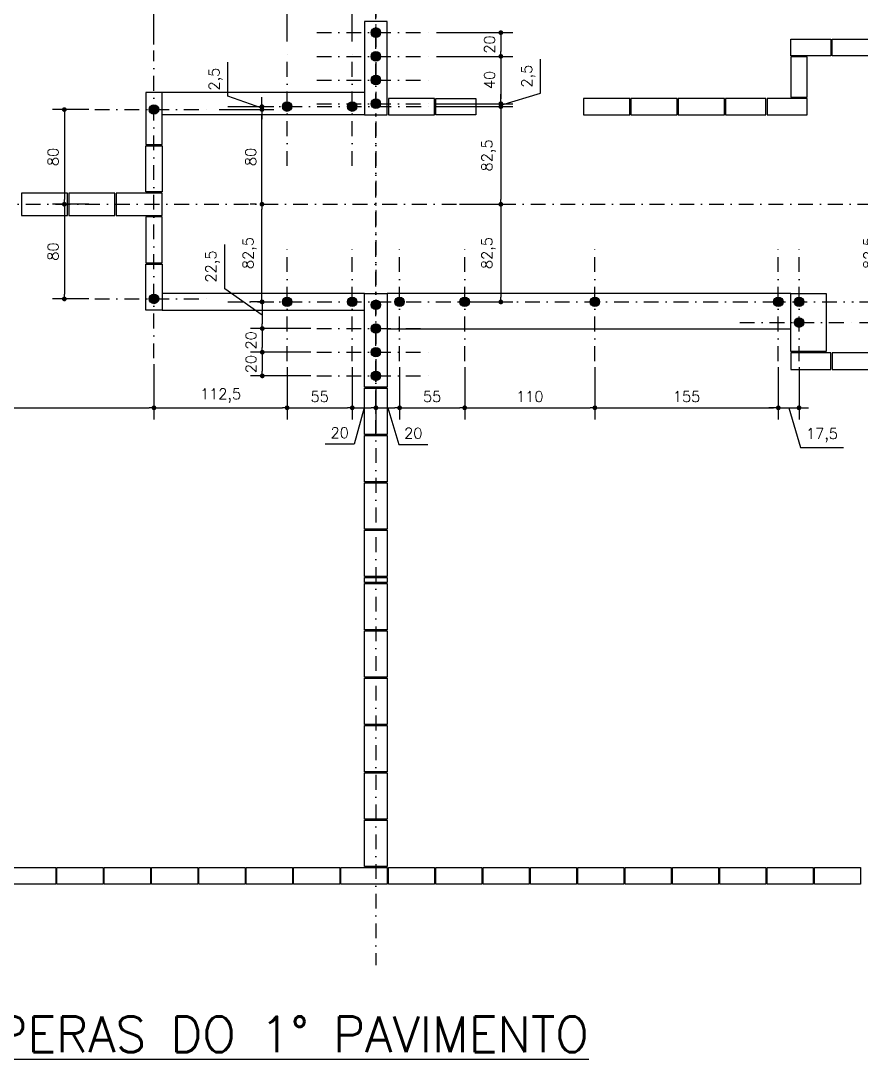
# Model space of a CAD drawing. Extents: x 26375 to 53850, y -1187 to 1911.
# Drawn here: x 50465 to 51175, y 74 to 954 of the extents above; entities that cross this region are included whole.
import ezdxf

# ---------------------------------------------------------------- set-up
doc = ezdxf.new("R2010")
doc.units = 0
doc.header["$LTSCALE"] = 25
doc.linetypes.add('DASHDOT', pattern=[1, 0.5, -0.25, 0, -0.25])
for name, color, linetype in [('COTA', 1, 'Continuous'), ('EIXO_AUXILIAR', 1, 'DASHDOT'), ('EIXOS', 1, 'DASHDOT'), ('FERRO', 4, 'Continuous'), ('H7', 1, 'Continuous'), ('PROJ', 252, 'Continuous'), ('T4', 6, 'Continuous')]:
    doc.layers.add(name, color=color, linetype=linetype)
doc.styles.add('COTA', font='romans.shx')
doc.styles.add('Texto4', font='romans.shx', dxfattribs={"height": 30})
doc.dimstyles.new('forma', dxfattribs={"dimtxt": 1.8, "dimasz": 0.8, "dimexe": 2, "dimexo": 1, "dimgap": 1, "dimtad": 1, "dimdec": 1, "dimzin": 9, "dimtxsty": 'COTA', "dimblk1": 'DOT', "dimblk2": 'DOT', "dimsah": 1, "dimcen": 0, "dimdle": 1, "dimclrd": 256, "dimclre": 256, "dimclrt": 2, "dimadec": 0, "dimazin": 0, "dimtfac": 1, "dimtdec": 0, "dimtmove": 0, "dimatfit": 3, "dimfxl": 1, "dimtolj": 1, "dimtzin": 0, "dimarcsym": 0})

# ---------------------------------------------------------------- blocks, each defined once
blk = doc.blocks.new('A$C55ad4023')
at = {"layer": 'PROJ'}
for points in [[(-2475.86, -828.99), (-2441.86, -828.99), (-2441.86, -842.99), (-2475.86, -842.99), (-2475.86, -828.99)], [(-2440.86, -828.99), (-2406.86, -828.99), (-2406.86, -842.99), (-2440.86, -842.99), (-2440.86, -828.99)], [(-2475.86, -843.99), (-2475.86, -877.99), (-2461.86, -877.99), (-2461.86, -843.99), (-2475.86, -843.99)], [(-2776.86, -878.99), (-2815.86, -878.99), (-2815.86, -892.99), (-2776.86, -892.99), (-2776.86, -878.99)], [(-2775.86, -878.99), (-2741.86, -878.99), (-2741.86, -892.99), (-2775.86, -892.99), (-2775.86, -878.99)], [(-2611.86, -878.99), (-2650.86, -878.99), (-2650.86, -892.99), (-2611.86, -892.99), (-2611.86, -878.99)], [(-2571.86, -878.99), (-2610.86, -878.99), (-2610.86, -892.99), (-2571.86, -892.99), (-2571.86, -878.99)], [(-2531.86, -878.99), (-2570.86, -878.99), (-2570.86, -892.99), (-2531.86, -892.99), (-2531.86, -878.99)], [(-2496.86, -878.99), (-2530.86, -878.99), (-2530.86, -892.99), (-2496.86, -892.99), (-2496.86, -878.99)], [(-2461.86, -878.99), (-2495.86, -878.99), (-2495.86, -892.99), (-2461.86, -892.99), (-2461.86, -878.99)], [(-3020.86, -957.99), (-3020.86, -918.99), (-3006.86, -918.99), (-3006.86, -957.99), (-3020.86, -957.99)], [(-3125.86, -977.99), (-3086.86, -977.99), (-3086.86, -958.99), (-3125.86, -958.99), (-3125.86, -977.99)], [(-3085.86, -977.99), (-3046.86, -977.99), (-3046.86, -958.99), (-3085.86, -958.99), (-3085.86, -977.99)], [(-3045.86, -977.99), (-3006.86, -977.99), (-3006.86, -958.99), (-3045.86, -958.99), (-3045.86, -977.99)], [(-3020.86, -978.99), (-3020.86, -1017.99), (-3006.86, -1017.99), (-3006.86, -978.99), (-3020.86, -978.99)], [(-2475.86, -1107.99), (-2441.86, -1107.99), (-2441.86, -1093.99), (-2475.86, -1093.99), (-2475.86, -1107.99)], [(-2440.86, -1107.99), (-2406.86, -1107.99), (-2406.86, -1093.99), (-2440.86, -1093.99), (-2440.86, -1107.99)], [(-2835.86, -1162.99), (-2835.86, -1123.99), (-2816.86, -1123.99), (-2816.86, -1162.99), (-2835.86, -1162.99)], [(-2835.86, -1202.99), (-2835.86, -1163.99), (-2816.86, -1163.99), (-2816.86, -1202.99), (-2835.86, -1202.99)], [(-2835.86, -1242.99), (-2835.86, -1203.99), (-2816.86, -1203.99), (-2816.86, -1242.99), (-2835.86, -1242.99)], [(-2835.86, -1282.99), (-2835.86, -1243.99), (-2816.86, -1243.99), (-2816.86, -1282.99), (-2835.86, -1282.99)], [(-2816.86, -1283.99), (-2816.86, -1287.99), (-2835.86, -1287.99), (-2835.86, -1283.99), (-2816.86, -1283.99)], [(-2835.86, -1327.99), (-2835.86, -1288.99), (-2816.86, -1288.99), (-2816.86, -1327.99), (-2835.86, -1327.99)], [(-2835.86, -1367.99), (-2835.86, -1328.99), (-2816.86, -1328.99), (-2816.86, -1367.99), (-2835.86, -1367.99)], [(-2835.86, -1407.99), (-2835.86, -1368.99), (-2816.86, -1368.99), (-2816.86, -1407.99), (-2835.86, -1407.99)], [(-2835.86, -1447.99), (-2835.86, -1408.99), (-2816.86, -1408.99), (-2816.86, -1447.99), (-2835.86, -1447.99)], [(-2835.86, -1487.99), (-2835.86, -1448.99), (-2816.86, -1448.99), (-2816.86, -1487.99), (-2835.86, -1487.99)], [(-2835.86, -1527.99), (-2835.86, -1488.99), (-2816.86, -1488.99), (-2816.86, -1527.99), (-2835.86, -1527.99)], [(-3135.86, -1528.99), (-3096.86, -1528.99), (-3096.86, -1542.99), (-3135.86, -1542.99), (-3135.86, -1528.99)], [(-3095.86, -1528.99), (-3056.86, -1528.99), (-3056.86, -1542.99), (-3095.86, -1542.99), (-3095.86, -1528.99)], [(-3055.86, -1528.99), (-3016.86, -1528.99), (-3016.86, -1542.99), (-3055.86, -1542.99), (-3055.86, -1528.99)], [(-3015.86, -1528.99), (-2976.86, -1528.99), (-2976.86, -1542.99), (-3015.86, -1542.99), (-3015.86, -1528.99)], [(-2975.86, -1528.99), (-2936.86, -1528.99), (-2936.86, -1542.99), (-2975.86, -1542.99), (-2975.86, -1528.99)], [(-2935.86, -1528.99), (-2896.86, -1528.99), (-2896.86, -1542.99), (-2935.86, -1542.99), (-2935.86, -1528.99)], [(-2895.86, -1528.99), (-2856.86, -1528.99), (-2856.86, -1542.99), (-2895.86, -1542.99), (-2895.86, -1528.99)], [(-2855.86, -1528.99), (-2816.86, -1528.99), (-2816.86, -1542.99), (-2855.86, -1542.99), (-2855.86, -1528.99)], [(-2815.86, -1528.99), (-2776.86, -1528.99), (-2776.86, -1542.99), (-2815.86, -1542.99), (-2815.86, -1528.99)], [(-2775.86, -1528.99), (-2736.86, -1528.99), (-2736.86, -1542.99), (-2775.86, -1542.99), (-2775.86, -1528.99)], [(-2735.86, -1528.99), (-2696.86, -1528.99), (-2696.86, -1542.99), (-2735.86, -1542.99), (-2735.86, -1528.99)], [(-2695.86, -1528.99), (-2656.86, -1528.99), (-2656.86, -1542.99), (-2695.86, -1542.99), (-2695.86, -1528.99)], [(-2655.86, -1528.99), (-2616.86, -1528.99), (-2616.86, -1542.99), (-2655.86, -1542.99), (-2655.86, -1528.99)], [(-2615.86, -1528.99), (-2576.86, -1528.99), (-2576.86, -1542.99), (-2615.86, -1542.99), (-2615.86, -1528.99)], [(-2575.86, -1528.99), (-2536.86, -1528.99), (-2536.86, -1542.99), (-2575.86, -1542.99), (-2575.86, -1528.99)], [(-2535.86, -1528.99), (-2496.86, -1528.99), (-2496.86, -1542.99), (-2535.86, -1542.99), (-2535.86, -1528.99)], [(-2495.86, -1528.99), (-2456.86, -1528.99), (-2456.86, -1542.99), (-2495.86, -1542.99), (-2495.86, -1528.99)], [(-2455.86, -1528.99), (-2416.86, -1528.99), (-2416.86, -1542.99), (-2455.86, -1542.99), (-2455.86, -1528.99)]]:
    blk.add_lwpolyline(points, dxfattribs=at)
blk = doc.blocks.new('GR-1414')
at = {"layer": 'H7'}
blk.add_hatch(color=256, dxfattribs=at).paths.add_polyline_path([(4, 0, 1), (-4, 0, 1)])
at = {"layer": 'FERRO', "linetype": 'Continuous'}
blk.add_circle((0, 0), 4, dxfattribs=at)
blk = doc.blocks.new('GR-1409')
at = {"layer": 'H7'}
blk.add_hatch(color=256, dxfattribs=at).paths.add_polyline_path([(-4, 0, 1), (4, 0, 1)])
at = {"layer": 'FERRO', "linetype": 'Continuous'}
blk.add_circle((0, 0), 4, dxfattribs=at)
blk = doc.blocks.new('GR-0909')
at = {"layer": 'H7'}
blk.add_hatch(color=256, dxfattribs=at).paths.add_polyline_path([(4, 0, 1), (-4, 0, 1)])
at = {"layer": 'FERRO', "linetype": 'Continuous'}
blk.add_circle((0, 0), 4, dxfattribs=at)
blk = doc.blocks.new('_Dot')
at = {"color": 0, "linetype": 'ByBlock', "lineweight": -2}
blk.add_line((-0.5, 0), (-1, 0), dxfattribs=at)
at = {"color": 0, "linetype": 'ByBlock', "const_width": 0.5}
blk.add_lwpolyline([(-0.25, 0, 1), (0.25, 0, 1)], format="xyb", close=True, dxfattribs=at)
blk = doc.blocks.new('*D387')
at = {"layer": 'COTA', "lineweight": -2, "transparency": 16777216}
for p, q in [((50577.6, 663.72), (50577.6, 616.75)), ((50107.6, 648.72), (50107.6, 616.75)), ((50111.6, 626.75), (50573.6, 626.75))]:
    blk.add_line(p, q, dxfattribs=at)
at = {"layer": 'Defpoints', "color": 0, "transparency": 16777216}
for p in [(50577.6, 668.72), (50107.6, 653.72), (50577.6, 626.75)]:
    blk.add_point(p, dxfattribs=at)
at = {"layer": 'COTA', "lineweight": -2, "transparency": 16777216, "xscale": 4, "yscale": 4, "zscale": 4, "rotation": 180}
blk.add_blockref('_Dot', (50107.6, 626.75), dxfattribs=at)
at = {"layer": 'COTA', "lineweight": -2, "transparency": 16777216, "xscale": 4, "yscale": 4, "zscale": 4}
blk.add_blockref('_Dot', (50577.6, 626.75), dxfattribs=at)
at = {"layer": 'COTA', "color": 2, "transparency": 16777216, "insert": (50342.6, 636.25), "char_height": 9, "attachment_point": 5, "style": 'COTA'}
blk.add_mtext('\\A1;470 ', dxfattribs=at)
blk = doc.blocks.new('*D388')
at = {"layer": 'COTA', "lineweight": -2, "transparency": 16777216}
for p, q in [((50577.6, 663.72), (50577.6, 616.75)), ((50690.1, 661.22), (50690.1, 616.75)), ((50581.6, 626.75), (50686.1, 626.75))]:
    blk.add_line(p, q, dxfattribs=at)
at = {"layer": 'Defpoints', "color": 0, "transparency": 16777216}
for p in [(50577.6, 668.72), (50690.1, 666.22), (50690.1, 626.75)]:
    blk.add_point(p, dxfattribs=at)
at = {"layer": 'COTA', "lineweight": -2, "transparency": 16777216, "xscale": 4, "yscale": 4, "zscale": 4, "rotation": 180}
blk.add_blockref('_Dot', (50577.6, 626.75), dxfattribs=at)
at = {"layer": 'COTA', "lineweight": -2, "transparency": 16777216, "xscale": 4, "yscale": 4, "zscale": 4}
blk.add_blockref('_Dot', (50690.1, 626.75), dxfattribs=at)
at = {"layer": 'COTA', "color": 2, "transparency": 16777216, "insert": (50633.85, 637.11), "char_height": 9, "attachment_point": 5, "style": 'COTA'}
blk.add_mtext('\\A1;112,5 ', dxfattribs=at)
blk = doc.blocks.new('*D389')
at = {"layer": 'COTA', "lineweight": -2, "transparency": 16777216}
for p, q in [((50690.1, 661.22), (50690.1, 616.75)), ((50745.1, 661.22), (50745.1, 616.75)), ((50694.1, 626.75), (50741.1, 626.75))]:
    blk.add_line(p, q, dxfattribs=at)
at = {"layer": 'Defpoints', "color": 0, "transparency": 16777216}
for p in [(50690.1, 666.22), (50745.1, 666.22), (50745.1, 626.75)]:
    blk.add_point(p, dxfattribs=at)
at = {"layer": 'COTA', "lineweight": -2, "transparency": 16777216, "xscale": 4, "yscale": 4, "zscale": 4, "rotation": 180}
blk.add_blockref('_Dot', (50690.1, 626.75), dxfattribs=at)
at = {"layer": 'COTA', "lineweight": -2, "transparency": 16777216, "xscale": 4, "yscale": 4, "zscale": 4}
blk.add_blockref('_Dot', (50745.1, 626.75), dxfattribs=at)
at = {"layer": 'COTA', "color": 2, "transparency": 16777216, "insert": (50717.6, 636.25), "char_height": 9, "attachment_point": 5, "style": 'COTA'}
blk.add_mtext('\\A1;55 ', dxfattribs=at)
blk = doc.blocks.new('*D390')
at = {"layer": 'COTA', "lineweight": -2, "transparency": 16777216}
for p, q in [((50745.1, 661.22), (50745.1, 616.75)), ((50755.1, 626.75), (50746.78, 596.14)), ((50749.1, 626.75), (50761.1, 626.75)), ((50765.1, 630.25), (50765.1, 616.75)), ((50746.78, 596.14), (50722.2, 596.14))]:
    blk.add_line(p, q, dxfattribs=at)
at = {"layer": 'Defpoints', "color": 0, "transparency": 16777216}
for p in [(50745.1, 666.22), (50765.1, 635.25), (50765.1, 626.75)]:
    blk.add_point(p, dxfattribs=at)
at = {"layer": 'COTA', "lineweight": -2, "transparency": 16777216, "xscale": 4, "yscale": 4, "zscale": 4, "rotation": 180}
blk.add_blockref('_Dot', (50745.1, 626.75), dxfattribs=at)
at = {"layer": 'COTA', "lineweight": -2, "transparency": 16777216, "xscale": 4, "yscale": 4, "zscale": 4}
blk.add_blockref('_Dot', (50765.1, 626.75), dxfattribs=at)
at = {"layer": 'COTA', "color": 2, "transparency": 16777216, "insert": (50734.49, 605.64), "char_height": 9, "attachment_point": 5, "style": 'COTA'}
blk.add_mtext('\\A1;20 ', dxfattribs=at)
blk = doc.blocks.new('*D391')
at = {"layer": 'COTA', "lineweight": -2, "transparency": 16777216}
for p, q in [((50785.1, 661.22), (50785.1, 616.75)), ((50765.1, 630.25), (50765.1, 616.75)), ((50769.1, 626.75), (50781.1, 626.75)), ((50775.1, 626.75), (50784.4, 595.75)), ((50784.4, 595.75), (50808.97, 595.75))]:
    blk.add_line(p, q, dxfattribs=at)
at = {"layer": 'Defpoints', "color": 0, "transparency": 16777216}
for p in [(50785.1, 666.22), (50765.1, 635.25), (50785.1, 626.75)]:
    blk.add_point(p, dxfattribs=at)
at = {"layer": 'COTA', "lineweight": -2, "transparency": 16777216, "xscale": 4, "yscale": 4, "zscale": 4, "rotation": 180}
blk.add_blockref('_Dot', (50765.1, 626.75), dxfattribs=at)
at = {"layer": 'COTA', "lineweight": -2, "transparency": 16777216, "xscale": 4, "yscale": 4, "zscale": 4}
blk.add_blockref('_Dot', (50785.1, 626.75), dxfattribs=at)
at = {"layer": 'COTA', "color": 2, "transparency": 16777216, "insert": (50796.68, 605.25), "char_height": 9, "attachment_point": 5, "style": 'COTA'}
blk.add_mtext('\\A1;20 ', dxfattribs=at)
blk = doc.blocks.new('*D392')
at = {"layer": 'COTA', "lineweight": -2, "transparency": 16777216}
for p, q in [((50785.1, 661.22), (50785.1, 616.75)), ((50840.1, 661.22), (50840.1, 616.75)), ((50789.1, 626.75), (50836.1, 626.75))]:
    blk.add_line(p, q, dxfattribs=at)
at = {"layer": 'Defpoints', "color": 0, "transparency": 16777216}
for p in [(50785.1, 666.22), (50840.1, 666.22), (50840.1, 626.75)]:
    blk.add_point(p, dxfattribs=at)
at = {"layer": 'COTA', "lineweight": -2, "transparency": 16777216, "xscale": 4, "yscale": 4, "zscale": 4, "rotation": 180}
blk.add_blockref('_Dot', (50785.1, 626.75), dxfattribs=at)
at = {"layer": 'COTA', "lineweight": -2, "transparency": 16777216, "xscale": 4, "yscale": 4, "zscale": 4}
blk.add_blockref('_Dot', (50840.1, 626.75), dxfattribs=at)
at = {"layer": 'COTA', "color": 2, "transparency": 16777216, "insert": (50812.6, 636.25), "char_height": 9, "attachment_point": 5, "style": 'COTA'}
blk.add_mtext('\\A1;55 ', dxfattribs=at)
blk = doc.blocks.new('*D393')
at = {"layer": 'COTA', "lineweight": -2, "transparency": 16777216}
for p, q in [((50840.1, 661.22), (50840.1, 616.75)), ((50950.1, 661.22), (50950.1, 616.75)), ((50844.1, 626.75), (50946.1, 626.75))]:
    blk.add_line(p, q, dxfattribs=at)
at = {"layer": 'Defpoints', "color": 0, "transparency": 16777216}
for p in [(50840.1, 666.22), (50950.1, 666.22), (50950.1, 626.75)]:
    blk.add_point(p, dxfattribs=at)
at = {"layer": 'COTA', "lineweight": -2, "transparency": 16777216, "xscale": 4, "yscale": 4, "zscale": 4, "rotation": 180}
blk.add_blockref('_Dot', (50840.1, 626.75), dxfattribs=at)
at = {"layer": 'COTA', "lineweight": -2, "transparency": 16777216, "xscale": 4, "yscale": 4, "zscale": 4}
blk.add_blockref('_Dot', (50950.1, 626.75), dxfattribs=at)
at = {"layer": 'COTA', "color": 2, "transparency": 16777216, "insert": (50895.1, 636.25), "char_height": 9, "attachment_point": 5, "style": 'COTA'}
blk.add_mtext('\\A1;110 ', dxfattribs=at)
blk = doc.blocks.new('*D394')
at = {"layer": 'COTA', "lineweight": -2, "transparency": 16777216}
for p, q in [((50950.1, 661.22), (50950.1, 616.75)), ((51105.1, 661.22), (51105.1, 616.75)), ((50954.1, 626.75), (51101.1, 626.75))]:
    blk.add_line(p, q, dxfattribs=at)
at = {"layer": 'Defpoints', "color": 0, "transparency": 16777216}
for p in [(50950.1, 666.22), (51105.1, 666.22), (51105.1, 626.75)]:
    blk.add_point(p, dxfattribs=at)
at = {"layer": 'COTA', "lineweight": -2, "transparency": 16777216, "xscale": 4, "yscale": 4, "zscale": 4, "rotation": 180}
blk.add_blockref('_Dot', (50950.1, 626.75), dxfattribs=at)
at = {"layer": 'COTA', "lineweight": -2, "transparency": 16777216, "xscale": 4, "yscale": 4, "zscale": 4}
blk.add_blockref('_Dot', (51105.1, 626.75), dxfattribs=at)
at = {"layer": 'COTA', "color": 2, "transparency": 16777216, "insert": (51027.6, 636.25), "char_height": 9, "attachment_point": 5, "style": 'COTA'}
blk.add_mtext('\\A1;155 ', dxfattribs=at)
blk = doc.blocks.new('*D395')
at = {"layer": 'COTA', "lineweight": -2, "transparency": 16777216}
for p, q in [((51105.1, 661.22), (51105.1, 616.75)), ((51122.6, 661.22), (51122.6, 616.75)), ((51101.1, 626.75), (51097.1, 626.75)), ((51105.1, 626.75), (51122.6, 626.75)), ((51105.1, 626.75), (51122.6, 626.75)), ((51113.85, 626.75), (51123.92, 593.18)), ((51126.6, 626.75), (51130.6, 626.75)), ((51123.92, 593.18), (51160.06, 593.18))]:
    blk.add_line(p, q, dxfattribs=at)
at = {"layer": 'Defpoints', "color": 0, "transparency": 16777216}
for p in [(51105.1, 666.22), (51122.6, 666.22), (51122.6, 626.75)]:
    blk.add_point(p, dxfattribs=at)
at = {"layer": 'COTA', "lineweight": -2, "transparency": 16777216, "xscale": 4, "yscale": 4, "zscale": 4}
blk.add_blockref('_Dot', (51105.1, 626.75), dxfattribs=at)
at = {"layer": 'COTA', "lineweight": -2, "transparency": 16777216, "xscale": 4, "yscale": 4, "zscale": 4, "rotation": 180}
blk.add_blockref('_Dot', (51122.6, 626.75), dxfattribs=at)
at = {"layer": 'COTA', "color": 2, "transparency": 16777216, "insert": (51141.99, 603.54), "char_height": 9, "attachment_point": 5, "style": 'COTA'}
blk.add_mtext('\\A1;17,5 ', dxfattribs=at)
blk = doc.blocks.new('*D396')
at = {"layer": 'COTA', "lineweight": -2, "transparency": 16777216}
for p, q in [((50522.6, 878.72), (50491.86, 878.72)), ((50501.86, 874.72), (50501.86, 802.72)), ((50522.6, 798.72), (50491.86, 798.72))]:
    blk.add_line(p, q, dxfattribs=at)
at = {"layer": 'Defpoints', "color": 0, "transparency": 16777216}
for p in [(50527.6, 878.72), (50501.86, 798.72), (50527.6, 798.72)]:
    blk.add_point(p, dxfattribs=at)
at = {"layer": 'COTA', "lineweight": -2, "transparency": 16777216, "xscale": 4, "yscale": 4, "zscale": 4}
for p, rotation in [((50501.86, 878.72), 90), ((50501.86, 798.72), 270)]:
    blk.add_blockref('_Dot', p, dxfattribs=dict(at, rotation=rotation))
at = {"layer": 'COTA', "color": 2, "transparency": 16777216, "insert": (50492.36, 838.72), "char_height": 9, "attachment_point": 5, "rotation": 90, "style": 'COTA'}
blk.add_mtext('\\A1;80 ', dxfattribs=at)
blk = doc.blocks.new('*D397')
at = {"layer": 'COTA', "lineweight": -2, "transparency": 16777216}
for p, q in [((50522.6, 798.72), (50491.86, 798.72)), ((50501.86, 794.72), (50501.86, 722.72)), ((50522.6, 718.72), (50491.86, 718.72))]:
    blk.add_line(p, q, dxfattribs=at)
at = {"layer": 'Defpoints', "color": 0, "transparency": 16777216}
for p in [(50527.6, 798.72), (50501.86, 718.72), (50527.6, 718.72)]:
    blk.add_point(p, dxfattribs=at)
at = {"layer": 'COTA', "lineweight": -2, "transparency": 16777216, "xscale": 4, "yscale": 4, "zscale": 4}
for p, rotation in [((50501.86, 798.72), 90), ((50501.86, 718.72), 270)]:
    blk.add_blockref('_Dot', p, dxfattribs=dict(at, rotation=rotation))
at = {"layer": 'COTA', "color": 2, "transparency": 16777216, "insert": (50492.36, 758.72), "char_height": 9, "attachment_point": 5, "rotation": 90, "style": 'COTA'}
blk.add_mtext('\\A1;80 ', dxfattribs=at)
blk = doc.blocks.new('*D398')
at = {"layer": 'COTA', "lineweight": -2, "transparency": 16777216}
for p, q in [((50816.19, 943.72), (50880.65, 943.72)), ((50870.65, 939.72), (50870.65, 927.72)), ((50816.19, 923.72), (50880.65, 923.72))]:
    blk.add_line(p, q, dxfattribs=at)
at = {"layer": 'Defpoints', "color": 0, "transparency": 16777216}
for p in [(50811.19, 943.72), (50811.19, 923.72), (50870.65, 923.72)]:
    blk.add_point(p, dxfattribs=at)
at = {"layer": 'COTA', "lineweight": -2, "transparency": 16777216, "xscale": 4, "yscale": 4, "zscale": 4}
for p, rotation in [((50870.65, 943.72), 90), ((50870.65, 923.72), 270)]:
    blk.add_blockref('_Dot', p, dxfattribs=dict(at, rotation=rotation))
at = {"layer": 'COTA', "color": 2, "transparency": 16777216, "insert": (50861.15, 933.72), "char_height": 9, "attachment_point": 5, "rotation": 90, "style": 'COTA'}
blk.add_mtext('\\A1;20 ', dxfattribs=at)
blk = doc.blocks.new('*D399')
at = {"layer": 'COTA', "lineweight": -2, "transparency": 16777216}
for p, q in [((50816.19, 923.72), (50880.65, 923.72)), ((50870.65, 919.72), (50870.65, 887.72)), ((50816.19, 883.72), (50880.65, 883.72))]:
    blk.add_line(p, q, dxfattribs=at)
at = {"layer": 'Defpoints', "color": 0, "transparency": 16777216}
for p in [(50811.19, 923.72), (50811.19, 883.72), (50870.65, 883.72)]:
    blk.add_point(p, dxfattribs=at)
at = {"layer": 'COTA', "lineweight": -2, "transparency": 16777216, "xscale": 4, "yscale": 4, "zscale": 4}
for p, rotation in [((50870.65, 923.72), 90), ((50870.65, 883.72), 270)]:
    blk.add_blockref('_Dot', p, dxfattribs=dict(at, rotation=rotation))
at = {"layer": 'COTA', "color": 2, "transparency": 16777216, "insert": (50861.15, 903.72), "char_height": 9, "attachment_point": 5, "rotation": 90, "style": 'COTA'}
blk.add_mtext('\\A1;40 ', dxfattribs=at)
blk = doc.blocks.new('*D400')
at = {"layer": 'COTA', "lineweight": -2, "transparency": 16777216}
for p, q in [((50904.22, 892.54), (50904.22, 921.4)), ((50870.65, 882.47), (50904.22, 892.54)), ((50870.65, 887.72), (50870.65, 891.72)), ((50816.19, 883.72), (50880.65, 883.72)), ((50816.19, 881.22), (50880.65, 881.22)), ((50870.65, 883.72), (50870.65, 881.22)), ((50870.65, 883.72), (50870.65, 881.22)), ((50870.65, 877.22), (50870.65, 873.22))]:
    blk.add_line(p, q, dxfattribs=at)
at = {"layer": 'Defpoints', "color": 0, "transparency": 16777216}
for p in [(50811.19, 883.72), (50811.19, 881.22), (50870.65, 881.22)]:
    blk.add_point(p, dxfattribs=at)
at = {"layer": 'COTA', "lineweight": -2, "transparency": 16777216, "xscale": 4, "yscale": 4, "zscale": 4}
for p, rotation in [((50870.65, 883.72), 270), ((50870.65, 881.22), 90)]:
    blk.add_blockref('_Dot', p, dxfattribs=dict(at, rotation=rotation))
at = {"layer": 'COTA', "color": 2, "transparency": 16777216, "insert": (50893.86, 906.97), "char_height": 9, "attachment_point": 5, "rotation": 90, "style": 'COTA'}
blk.add_mtext('\\A1;2,5 ', dxfattribs=at)
blk = doc.blocks.new('*D401')
at = {"layer": 'COTA', "lineweight": -2, "transparency": 16777216}
for p, q in [((50816.19, 881.22), (50880.65, 881.22)), ((50870.65, 877.22), (50870.65, 802.72)), ((50835.81, 798.72), (50880.65, 798.72))]:
    blk.add_line(p, q, dxfattribs=at)
at = {"layer": 'Defpoints', "color": 0, "transparency": 16777216}
for p in [(50811.19, 881.22), (50830.81, 798.72), (50870.65, 798.72)]:
    blk.add_point(p, dxfattribs=at)
at = {"layer": 'COTA', "lineweight": -2, "transparency": 16777216, "xscale": 4, "yscale": 4, "zscale": 4}
for p, rotation in [((50870.65, 881.22), 90), ((50870.65, 798.72), 270)]:
    blk.add_blockref('_Dot', p, dxfattribs=dict(at, rotation=rotation))
at = {"layer": 'COTA', "color": 2, "transparency": 16777216, "insert": (50860.29, 839.97), "char_height": 9, "attachment_point": 5, "rotation": 90, "style": 'COTA'}
blk.add_mtext('\\A1;82,5 ', dxfattribs=at)
blk = doc.blocks.new('*D402')
at = {"layer": 'COTA', "lineweight": -2, "transparency": 16777216}
for p, q in [((50835.81, 798.72), (50880.65, 798.72)), ((50870.65, 794.72), (50870.65, 720.22)), ((50835.16, 716.22), (50880.65, 716.22))]:
    blk.add_line(p, q, dxfattribs=at)
at = {"layer": 'Defpoints', "color": 0, "transparency": 16777216}
for p in [(50830.81, 798.72), (50830.16, 716.22), (50870.65, 716.22)]:
    blk.add_point(p, dxfattribs=at)
at = {"layer": 'COTA', "lineweight": -2, "transparency": 16777216, "xscale": 4, "yscale": 4, "zscale": 4}
for p, rotation in [((50870.65, 798.72), 90), ((50870.65, 716.22), 270)]:
    blk.add_blockref('_Dot', p, dxfattribs=dict(at, rotation=rotation))
at = {"layer": 'COTA', "color": 2, "transparency": 16777216, "insert": (50860.29, 757.47), "char_height": 9, "attachment_point": 5, "rotation": 90, "style": 'COTA'}
blk.add_mtext('\\A1;82,5 ', dxfattribs=at)
blk = doc.blocks.new('*D403')
at = {"layer": 'COTA', "lineweight": -2, "transparency": 16777216}
for p, q in [((50577.6, 933.72), (50577.6, 1039.59)), ((50690.1, 936.22), (50690.1, 1039.59)), ((50581.6, 1029.59), (50686.1, 1029.59))]:
    blk.add_line(p, q, dxfattribs=at)
at = {"layer": 'Defpoints', "color": 0, "transparency": 16777216}
for p in [(50690.1, 1029.59), (50577.6, 928.72), (50690.1, 931.22)]:
    blk.add_point(p, dxfattribs=at)
at = {"layer": 'COTA', "lineweight": -2, "transparency": 16777216, "xscale": 4, "yscale": 4, "zscale": 4, "rotation": 180}
blk.add_blockref('_Dot', (50577.6, 1029.59), dxfattribs=at)
at = {"layer": 'COTA', "lineweight": -2, "transparency": 16777216, "xscale": 4, "yscale": 4, "zscale": 4}
blk.add_blockref('_Dot', (50690.1, 1029.59), dxfattribs=at)
at = {"layer": 'COTA', "color": 2, "transparency": 16777216, "insert": (50633.85, 1039.94), "char_height": 9, "attachment_point": 5, "style": 'COTA'}
blk.add_mtext('\\A1;112,5 ', dxfattribs=at)
blk = doc.blocks.new('*D404')
at = {"layer": 'COTA', "lineweight": -2, "transparency": 16777216}
for p, q in [((50690.1, 936.22), (50690.1, 1039.59)), ((50745.1, 936.22), (50745.1, 1039.59)), ((50694.1, 1029.59), (50741.1, 1029.59))]:
    blk.add_line(p, q, dxfattribs=at)
at = {"layer": 'Defpoints', "color": 0, "transparency": 16777216}
for p in [(50745.1, 1029.59), (50690.1, 931.22), (50745.1, 931.22)]:
    blk.add_point(p, dxfattribs=at)
at = {"layer": 'COTA', "lineweight": -2, "transparency": 16777216, "xscale": 4, "yscale": 4, "zscale": 4, "rotation": 180}
blk.add_blockref('_Dot', (50690.1, 1029.59), dxfattribs=at)
at = {"layer": 'COTA', "lineweight": -2, "transparency": 16777216, "xscale": 4, "yscale": 4, "zscale": 4}
blk.add_blockref('_Dot', (50745.1, 1029.59), dxfattribs=at)
at = {"layer": 'COTA', "color": 2, "transparency": 16777216, "insert": (50717.6, 1039.09), "char_height": 9, "attachment_point": 5, "style": 'COTA'}
blk.add_mtext('\\A1;55 ', dxfattribs=at)
blk = doc.blocks.new('*D405')
at = {"layer": 'COTA', "lineweight": -2, "transparency": 16777216}
for p, q in [((50748.5, 1061.09), (50723.93, 1061.09)), ((50755.1, 1029.59), (50748.5, 1061.09)), ((50745.1, 936.22), (50745.1, 1039.59)), ((50765.1, 999.22), (50765.1, 1039.59)), ((50749.1, 1029.59), (50761.1, 1029.59))]:
    blk.add_line(p, q, dxfattribs=at)
at = {"layer": 'Defpoints', "color": 0, "transparency": 16777216}
for p in [(50765.1, 1029.59), (50765.1, 994.22), (50745.1, 931.22)]:
    blk.add_point(p, dxfattribs=at)
at = {"layer": 'COTA', "lineweight": -2, "transparency": 16777216, "xscale": 4, "yscale": 4, "zscale": 4, "rotation": 180}
blk.add_blockref('_Dot', (50745.1, 1029.59), dxfattribs=at)
at = {"layer": 'COTA', "lineweight": -2, "transparency": 16777216, "xscale": 4, "yscale": 4, "zscale": 4}
blk.add_blockref('_Dot', (50765.1, 1029.59), dxfattribs=at)
at = {"layer": 'COTA', "color": 2, "transparency": 16777216, "insert": (50736.22, 1070.59), "char_height": 9, "attachment_point": 5, "style": 'COTA'}
blk.add_mtext('\\A1;20 ', dxfattribs=at)
blk = doc.blocks.new('*D406')
at = {"layer": 'COTA', "lineweight": -2, "transparency": 16777216}
for p, q in [((51222.15, 718.64), (51222.15, 754.79)), ((51193.29, 720.22), (51193.29, 724.22)), ((51173.69, 716.22), (51203.29, 716.22)), ((51193.29, 707.47), (51222.15, 718.64)), ((51193.29, 698.72), (51193.29, 716.22)), ((51193.29, 698.72), (51193.29, 716.22)), ((51173.69, 698.72), (51203.29, 698.72)), ((51193.29, 694.72), (51193.29, 690.72))]:
    blk.add_line(p, q, dxfattribs=at)
at = {"layer": 'Defpoints', "color": 0, "transparency": 16777216}
for p in [(51168.69, 716.22), (51193.29, 716.22), (51168.69, 698.72)]:
    blk.add_point(p, dxfattribs=at)
at = {"layer": 'COTA', "lineweight": -2, "transparency": 16777216, "xscale": 4, "yscale": 4, "zscale": 4}
for p, rotation in [((51193.29, 716.22), 270), ((51193.29, 698.72), 90)]:
    blk.add_blockref('_Dot', p, dxfattribs=dict(at, rotation=rotation))
at = {"layer": 'COTA', "color": 2, "transparency": 16777216, "insert": (51211.79, 736.71), "char_height": 9, "attachment_point": 5, "rotation": 90, "style": 'COTA'}
blk.add_mtext('\\A1;17,5 ', dxfattribs=at)
blk = doc.blocks.new('*D407')
at = {"layer": 'COTA', "lineweight": -2, "transparency": 16777216}
for p, q in [((51185, 798.72), (51203.29, 798.72)), ((51193.29, 720.22), (51193.29, 794.72)), ((51173.69, 716.22), (51203.29, 716.22))]:
    blk.add_line(p, q, dxfattribs=at)
at = {"layer": 'Defpoints', "color": 0, "transparency": 16777216}
for p in [(51180, 798.72), (51193.29, 798.72), (51168.69, 716.22)]:
    blk.add_point(p, dxfattribs=at)
at = {"layer": 'COTA', "lineweight": -2, "transparency": 16777216, "xscale": 4, "yscale": 4, "zscale": 4}
for p, rotation in [((51193.29, 798.72), 90), ((51193.29, 716.22), 270)]:
    blk.add_blockref('_Dot', p, dxfattribs=dict(at, rotation=rotation))
at = {"layer": 'COTA', "color": 2, "transparency": 16777216, "insert": (51182.93, 757.47), "char_height": 9, "attachment_point": 5, "rotation": 90, "style": 'COTA'}
blk.add_mtext('\\A1;82,5 ', dxfattribs=at)
blk = doc.blocks.new('*D408')
at = {"layer": 'COTA', "lineweight": -2, "transparency": 16777216}
for p, q in [((50637.43, 727.4), (50637.43, 764.83)), ((50669.07, 704.97), (50637.43, 727.4)), ((50666.78, 716.22), (50659.07, 716.22)), ((50669.07, 712.22), (50669.07, 697.72)), ((50710.1, 693.72), (50659.07, 693.72))]:
    blk.add_line(p, q, dxfattribs=at)
at = {"layer": 'Defpoints', "color": 0, "transparency": 16777216}
for p in [(50671.78, 716.22), (50669.07, 693.72), (50715.1, 693.72)]:
    blk.add_point(p, dxfattribs=at)
at = {"layer": 'COTA', "lineweight": -2, "transparency": 16777216, "xscale": 4, "yscale": 4, "zscale": 4}
for p, rotation in [((50669.07, 716.22), 90), ((50669.07, 693.72), 270)]:
    blk.add_blockref('_Dot', p, dxfattribs=dict(at, rotation=rotation))
at = {"layer": 'COTA', "color": 2, "transparency": 16777216, "insert": (50627.07, 746.12), "char_height": 9, "attachment_point": 5, "rotation": 90, "style": 'COTA'}
blk.add_mtext('\\A1;22,5 ', dxfattribs=at)
blk = doc.blocks.new('*D409')
at = {"layer": 'COTA', "lineweight": -2, "transparency": 16777216}
for p, q in [((50710.1, 693.72), (50659.07, 693.72)), ((50669.07, 689.72), (50669.07, 677.72)), ((50710.1, 673.72), (50659.07, 673.72))]:
    blk.add_line(p, q, dxfattribs=at)
at = {"layer": 'Defpoints', "color": 0, "transparency": 16777216}
for p in [(50715.1, 693.72), (50669.07, 673.72), (50715.1, 673.72)]:
    blk.add_point(p, dxfattribs=at)
at = {"layer": 'COTA', "lineweight": -2, "transparency": 16777216, "xscale": 4, "yscale": 4, "zscale": 4}
for p, rotation in [((50669.07, 693.72), 90), ((50669.07, 673.72), 270)]:
    blk.add_blockref('_Dot', p, dxfattribs=dict(at, rotation=rotation))
at = {"layer": 'COTA', "color": 2, "transparency": 16777216, "insert": (50659.57, 683.72), "char_height": 9, "attachment_point": 5, "rotation": 90, "style": 'COTA'}
blk.add_mtext('\\A1;20 ', dxfattribs=at)
blk = doc.blocks.new('*D410')
at = {"layer": 'COTA', "lineweight": -2, "transparency": 16777216}
for p, q in [((50710.1, 673.72), (50659.07, 673.72)), ((50669.07, 669.72), (50669.07, 657.72)), ((50710.1, 653.72), (50659.07, 653.72))]:
    blk.add_line(p, q, dxfattribs=at)
at = {"layer": 'Defpoints', "color": 0, "transparency": 16777216}
for p in [(50715.1, 673.72), (50669.07, 653.72), (50715.1, 653.72)]:
    blk.add_point(p, dxfattribs=at)
at = {"layer": 'COTA', "lineweight": -2, "transparency": 16777216, "xscale": 4, "yscale": 4, "zscale": 4}
for p, rotation in [((50669.07, 673.72), 90), ((50669.07, 653.72), 270)]:
    blk.add_blockref('_Dot', p, dxfattribs=dict(at, rotation=rotation))
at = {"layer": 'COTA', "color": 2, "transparency": 16777216, "insert": (50659.57, 663.72), "char_height": 9, "attachment_point": 5, "rotation": 90, "style": 'COTA'}
blk.add_mtext('\\A1;20 ', dxfattribs=at)
blk = doc.blocks.new('*D411')
at = {"layer": 'COTA', "lineweight": -2, "transparency": 16777216}
for p, q in [((50664.07, 798.72), (50658.83, 798.72)), ((50668.83, 720.25), (50668.83, 794.72)), ((50673.83, 716.25), (50678.83, 716.25))]:
    blk.add_line(p, q, dxfattribs=at)
at = {"layer": 'Defpoints', "color": 0, "transparency": 16777216}
for p in [(50668.83, 798.72), (50669.07, 798.72), (50668.83, 716.25)]:
    blk.add_point(p, dxfattribs=at)
at = {"layer": 'COTA', "lineweight": -2, "transparency": 16777216, "xscale": 4, "yscale": 4, "zscale": 4}
for p, rotation in [((50668.83, 798.72), 90), ((50668.83, 716.25), 270)]:
    blk.add_blockref('_Dot', p, dxfattribs=dict(at, rotation=rotation))
at = {"layer": 'COTA', "color": 2, "transparency": 16777216, "insert": (50658.47, 757.49), "char_height": 9, "attachment_point": 5, "rotation": 90, "style": 'COTA'}
blk.add_mtext('\\A1;82,5 ', dxfattribs=at)
blk = doc.blocks.new('*D412')
at = {"layer": 'COTA', "lineweight": -2, "transparency": 16777216}
for p, q in [((50632.6, 878.72), (50678.83, 878.72)), ((50668.83, 802.72), (50668.83, 874.72)), ((50664.07, 798.72), (50658.83, 798.72))]:
    blk.add_line(p, q, dxfattribs=at)
at = {"layer": 'Defpoints', "color": 0, "transparency": 16777216}
for p in [(50627.6, 878.72), (50668.83, 878.72), (50669.07, 798.72)]:
    blk.add_point(p, dxfattribs=at)
at = {"layer": 'COTA', "lineweight": -2, "transparency": 16777216, "xscale": 4, "yscale": 4, "zscale": 4}
for p, rotation in [((50668.83, 878.72), 90), ((50668.83, 798.72), 270)]:
    blk.add_blockref('_Dot', p, dxfattribs=dict(at, rotation=rotation))
at = {"layer": 'COTA', "color": 2, "transparency": 16777216, "insert": (50659.33, 838.72), "char_height": 9, "attachment_point": 5, "rotation": 90, "style": 'COTA'}
blk.add_mtext('\\A1;80 ', dxfattribs=at)
blk = doc.blocks.new('*D413')
at = {"layer": 'COTA', "lineweight": -2, "transparency": 16777216}
for p, q in [((50640.07, 890.04), (50640.07, 918.9)), ((50668.83, 879.97), (50640.07, 890.04)), ((50668.83, 885.22), (50668.83, 889.22)), ((50645.1, 881.22), (50678.83, 881.22)), ((50668.83, 878.72), (50668.83, 881.22)), ((50668.83, 878.72), (50668.83, 881.22)), ((50632.6, 878.72), (50678.83, 878.72)), ((50668.83, 874.72), (50668.83, 870.72))]:
    blk.add_line(p, q, dxfattribs=at)
at = {"layer": 'Defpoints', "color": 0, "transparency": 16777216}
for p in [(50640.1, 881.22), (50668.83, 881.22), (50627.6, 878.72)]:
    blk.add_point(p, dxfattribs=at)
at = {"layer": 'COTA', "lineweight": -2, "transparency": 16777216, "xscale": 4, "yscale": 4, "zscale": 4}
for p, rotation in [((50668.83, 881.22), 270), ((50668.83, 878.72), 90)]:
    blk.add_blockref('_Dot', p, dxfattribs=dict(at, rotation=rotation))
at = {"layer": 'COTA', "color": 2, "transparency": 16777216, "insert": (50629.71, 904.47), "char_height": 9, "attachment_point": 5, "rotation": 90, "style": 'COTA'}
blk.add_mtext('\\A1;2,5 ', dxfattribs=at)

msp = doc.modelspace()

# ---------------------------------------------------------------- linework, layer by layer
at = {"layer": 'EIXO_AUXILIAR', "color": 2}
for p, q in [((50765.1, 603.72), (50765.1, 993.72)), ((50715.1, 943.72), (50811.19, 943.72)), ((50577.6, 668.72), (50577.6, 928.72)), ((50690.1, 831.22), (50690.1, 931.22)), ((50745.1, 831.22), (50745.1, 931.22)), ((50715.1, 923.72), (50811.19, 923.72)), ((50715.1, 903.72), (50811.19, 903.72)), ((50640.1, 881.22), (50811.19, 881.22)), ((50715.1, 883.72), (50811.19, 883.72)), ((50527.6, 878.72), (50627.6, 878.72)), ((50690.1, 666.22), (50690.1, 766.22)), ((50745.1, 666.22), (50745.1, 766.22)), ((50785.1, 666.22), (50785.1, 766.22)), ((50840.1, 666.22), (50840.1, 766.22)), ((50950.1, 666.22), (50950.1, 766.22)), ((51105.1, 666.22), (51105.1, 766.22)), ((51122.6, 666.22), (51122.6, 766.22)), ((50527.6, 718.72), (50623.69, 718.72)), ((50640.1, 716.22), (51168.69, 716.22)), ((51072.6, 698.72), (51168.69, 698.72)), ((50715.1, 693.72), (50811.19, 693.72)), ((50715.1, 673.72), (50811.19, 673.72)), ((50715.1, 653.72), (50811.19, 653.72))]:
    msp.add_line(p, q, dxfattribs=at)
at = {"layer": 'EIXOS'}
for p, q in [((50765.1, 1446.02), (50765.1, 155.77)), ((49992.38, 798.72), (53210.86, 798.72))]:
    msp.add_line(p, q, dxfattribs=at)
at = {"layer": 'PROJ'}
for points in [[(50755.6, 874.22), (50774.6, 874.22), (50774.6, 953.22), (50755.6, 953.22), (50755.6, 874.22)], [(50570.6, 849.22), (50584.6, 849.22), (50584.6, 893.22), (50570.6, 893.22), (50570.6, 849.22)], [(50755.6, 893.22), (50584.6, 893.22)], [(50755.6, 874.22), (50584.6, 874.22)], [(50570.6, 748.22), (50584.6, 748.22), (50584.6, 709.22), (50570.6, 709.22), (50570.6, 748.22)], [(50755.6, 723.22), (50584.6, 723.22)], [(50755.6, 723.22), (50774.6, 723.22), (50774.6, 644.22), (50755.6, 644.22), (50755.6, 723.22)], [(51115.6, 723.22), (50774.6, 723.22)], [(51115.6, 723.22), (51145.6, 723.22), (51145.6, 674.22), (51115.6, 674.22), (51115.6, 723.22)], [(50584.6, 709.22), (50755.6, 709.22)], [(51115.6, 693.22), (50774.6, 693.22)]]:
    msp.add_lwpolyline(points, dxfattribs=at)

# ---------------------------------------------------------------- block references
for name, p in [('GR-1414', (50765.1, 943.72)), ('GR-1414', (50765.1, 923.72)), ('GR-1414', (50765.1, 903.72)), ('GR-1409', (50690.1, 881.22)), ('GR-1409', (50745.1, 881.22)), ('GR-1414', (50765.1, 883.72)), ('GR-1409', (50690.1, 716.22)), ('GR-1409', (50745.1, 716.22)), ('GR-1414', (50765.1, 713.72)), ('GR-1409', (50785.1, 716.22)), ('GR-1409', (50840.1, 716.22)), ('GR-1409', (50950.1, 716.22)), ('GR-1409', (51105.1, 716.22)), ('GR-0909', (51122.6, 716.22)), ('GR-1414', (50765.1, 693.72)), ('GR-1414', (50765.1, 673.72)), ('GR-1414', (50765.1, 653.72))]:
    msp.add_blockref(name, p)
at = {"rotation": 90}
for p in [(50577.6, 878.72), (50577.6, 718.72), (51122.6, 698.72)]:
    msp.add_blockref('GR-1409', p, dxfattribs=at)
at = {"layer": 'PROJ'}
msp.add_blockref('A$C55ad4023', (53591.46, 1767.21), dxfattribs=at)

# ---------------------------------------------------------------- texts
at = {"layer": 'T4', "style": 'Texto4'}
msp.add_text('%%ULOCAÇÃO DAS ESPERAS DO 1° PAVIMENTO', height=30, dxfattribs=at).set_placement((50097.69, 82.41))

# ---------------------------------------------------------------- dimensions: what is measured, and where the dimension line sits
at = {"layer": 'COTA'}
for base, p1, p2, picture, middle in [((50765.1, 1029.59), (50745.1, 931.22), (50765.1, 994.22), '*D405', (50743.5, 1061.09)), ((50765.1, 626.75), (50745.1, 666.22), (50765.1, 635.25), '*D390', (50741.78, 596.14))]:
    dim = msp.add_linear_dim(base=base, p1=p1, p2=p2, dimstyle='forma', override={"dimscale": 5, "dimpost": ' ', "dimtmove": 1}, dxfattribs=at)
    dim.commit()
    dim.dimension.update_dxf_attribs({"geometry": picture, "text_midpoint": middle, "dimtype": 160})
for base, p1, p2, override, picture, middle in [((50690.1, 1029.59), (50577.6, 928.72), (50690.1, 931.22), {"dimscale": 5, "dimpost": ' '}, '*D403', (50633.85, 1039.94)), ((50745.1, 1029.59), (50690.1, 931.22), (50745.1, 931.22), {"dimscale": 5, "dimpost": ' ', "dimtmove": 1}, '*D404', (50717.6, 1039.09)), ((50577.6, 626.75), (50107.6, 653.72), (50577.6, 668.72), {"dimscale": 5, "dimpost": ' '}, '*D387', (50342.6, 636.25)), ((50690.1, 626.75), (50577.6, 668.72), (50690.1, 666.22), {"dimscale": 5, "dimpost": ' ', "dimtmove": 1}, '*D388', (50633.85, 637.11)), ((50745.1, 626.75), (50690.1, 666.22), (50745.1, 666.22), {"dimscale": 5, "dimpost": ' ', "dimtmove": 1}, '*D389', (50717.6, 636.25)), ((50785.1, 626.75), (50765.1, 635.25), (50785.1, 666.22), {"dimscale": 5, "dimpost": ' ', "dimtmove": 1}, '*D391', (50789.4, 605.25)), ((50840.1, 626.75), (50785.1, 666.22), (50840.1, 666.22), {"dimscale": 5, "dimpost": ' ', "dimtmove": 1}, '*D392', (50812.6, 636.25)), ((50950.1, 626.75), (50840.1, 666.22), (50950.1, 666.22), {"dimscale": 5, "dimpost": ' ', "dimtmove": 1}, '*D393', (50895.1, 636.25)), ((51105.1, 626.75), (50950.1, 666.22), (51105.1, 666.22), {"dimscale": 5, "dimpost": ' ', "dimtmove": 1}, '*D394', (51027.6, 636.25)), ((51122.6, 626.75), (51105.1, 666.22), (51122.6, 666.22), {"dimscale": 5, "dimpost": ' ', "dimtmove": 1}, '*D395', (51128.92, 603.54))]:
    dim = msp.add_linear_dim(base=base, p1=p1, p2=p2, dimstyle='forma', override=override, dxfattribs=at)
    dim.commit()
    dim.dimension.update_dxf_attribs({"geometry": picture, "text_midpoint": middle})
for base, p1, p2, override, picture, middle in [((50870.65, 923.72), (50811.19, 943.72), (50811.19, 923.72), {"dimscale": 5, "dimpost": ' '}, '*D398', (50870.65, 933.72)), ((50668.83, 881.22), (50627.6, 878.72), (50640.1, 881.22), {"dimscale": 5, "dimpost": ' ', "dimtmove": 1}, '*D413', (50640.07, 895.04)), ((50669.07, 693.72), (50671.78, 716.22), (50715.1, 693.72), {"dimscale": 5, "dimpost": ' ', "dimtmove": 1}, '*D408', (50637.43, 732.4)), ((51193.29, 716.22), (51168.69, 698.72), (51168.69, 716.22), {"dimscale": 5, "dimpost": ' ', "dimtmove": 1}, '*D406', (51222.15, 723.64)), ((50669.07, 673.72), (50715.1, 693.72), (50715.1, 673.72), {"dimscale": 5, "dimpost": ' ', "dimtmove": 1}, '*D409', (50669.07, 683.72)), ((50669.07, 653.72), (50715.1, 673.72), (50715.1, 653.72), {"dimscale": 5, "dimpost": ' ', "dimtmove": 1}, '*D410', (50669.07, 663.72))]:
    dim = msp.add_linear_dim(base=base, p1=p1, p2=p2, angle=90, dimstyle='forma', override=override, dxfattribs=at)
    dim.commit()
    dim.dimension.update_dxf_attribs({"geometry": picture, "text_midpoint": middle, "dimtype": 160})
for base, p1, p2, override, picture, middle in [((50870.65, 883.72), (50811.19, 923.72), (50811.19, 883.72), {"dimscale": 5, "dimpost": ' ', "dimtmove": 1}, '*D399', (50861.15, 903.72)), ((50870.65, 881.22), (50811.19, 883.72), (50811.19, 881.22), {"dimscale": 5, "dimpost": ' ', "dimtmove": 1}, '*D400', (50893.86, 897.54)), ((50501.86, 798.72), (50527.6, 878.72), (50527.6, 798.72), {"dimscale": 5, "dimpost": ' '}, '*D396', (50492.36, 838.72)), ((50668.83, 878.72), (50669.07, 798.72), (50627.6, 878.72), {"dimscale": 5, "dimpost": ' ', "dimtmove": 1}, '*D412', (50659.33, 838.72)), ((50870.65, 798.72), (50811.19, 881.22), (50830.81, 798.72), {"dimscale": 5, "dimpost": ' ', "dimtmove": 1}, '*D401', (50860.29, 839.97)), ((50501.86, 718.72), (50527.6, 798.72), (50527.6, 718.72), {"dimscale": 5, "dimpost": ' ', "dimtmove": 1}, '*D397', (50492.36, 758.72)), ((50668.83, 798.72), (50668.83, 716.25), (50669.07, 798.72), {"dimscale": 5, "dimpost": ' '}, '*D411', (50658.47, 757.49)), ((50870.65, 716.22), (50830.81, 798.72), (50830.16, 716.22), {"dimscale": 5, "dimpost": ' ', "dimtmove": 1}, '*D402', (50860.29, 757.47)), ((51193.29, 798.72), (51168.69, 716.22), (51180, 798.72), {"dimscale": 5, "dimpost": ' ', "dimtmove": 1}, '*D407', (51182.93, 757.47))]:
    dim = msp.add_linear_dim(base=base, p1=p1, p2=p2, angle=90, dimstyle='forma', override=override, dxfattribs=at)
    dim.commit()
    dim.dimension.update_dxf_attribs({"geometry": picture, "text_midpoint": middle})

doc.saveas('drawing.dxf')
